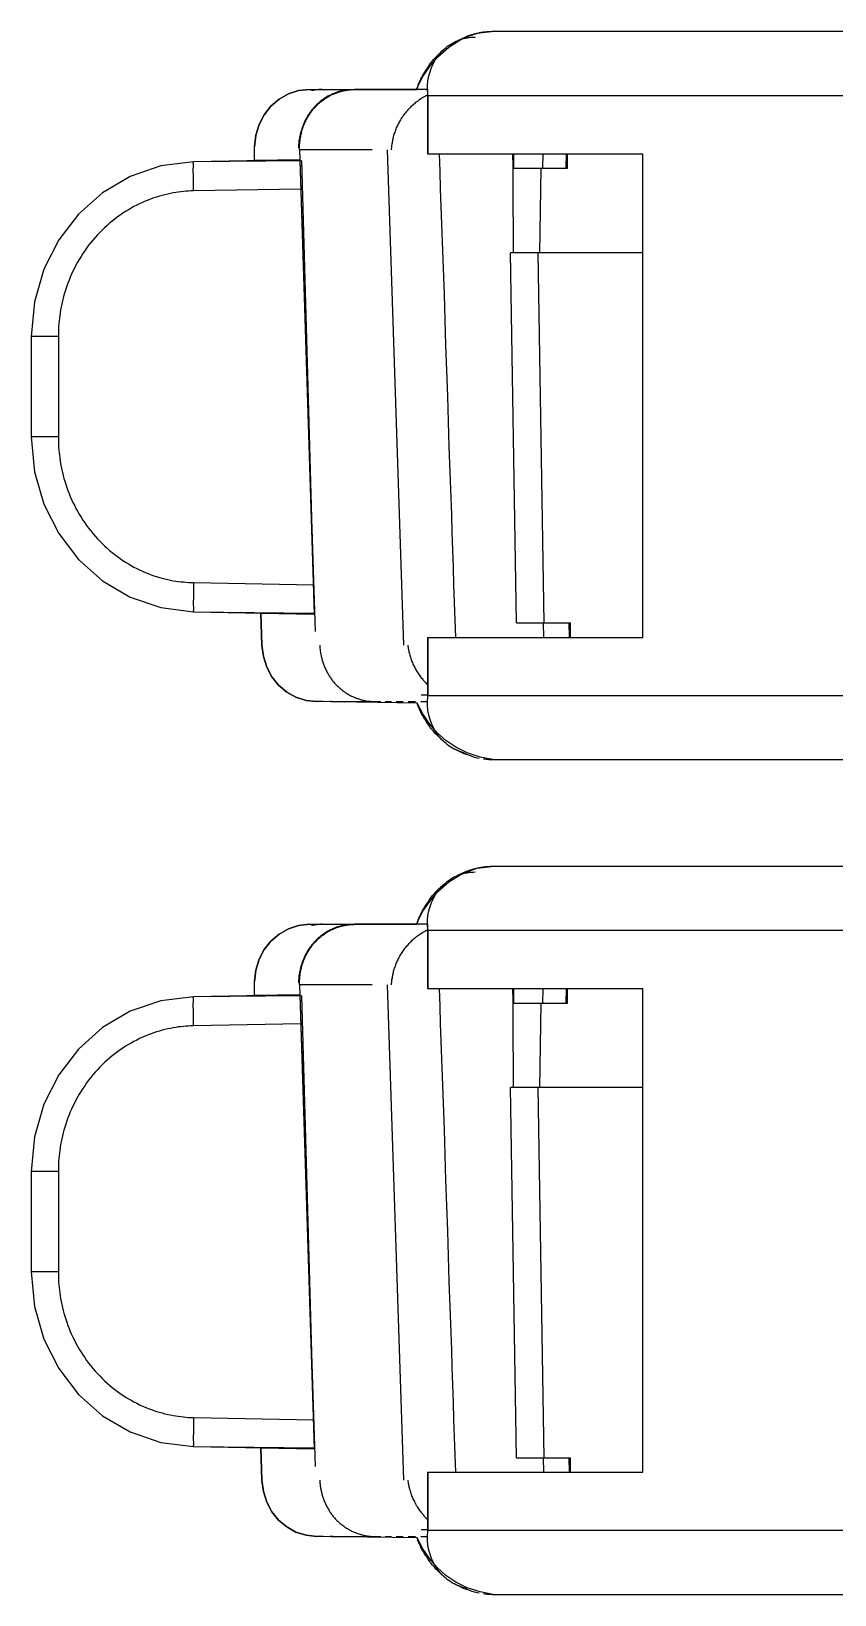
# Model space of a CAD drawing. Header units: metres. Extents: x 0 to 3575, y 0 to 842.
# Drawn here: x 240.24 to 248.7, y 326.55 to 342.99 of the extents above; entities that cross this region are included whole.
import ezdxf

# ---------------------------------------------------------------- set-up
doc = ezdxf.new("R2010")
doc.units = ezdxf.units.M
doc.layers.add('SCHEMATICS', color=7, linetype='Continuous')

msp = doc.modelspace()

# ---------------------------------------------------------------- linework, layer by layer
at = {"layer": 'SCHEMATICS', "color": 7}
for p, q in [((245.115, 342.994), (301.421, 342.994)), ((245.115, 342.994), (301.421, 342.994)), ((243.168, 342.382), (244.296, 342.382)), ((244.409, 342.382), (243.642, 342.382)), ((244.412, 342.32), (244.409, 342.388)), ((244.409, 342.384), (244.409, 341.706)), ((244.412, 342.32), (244.412, 341.706)), ((244.412, 342.32), (256, 342.32)), ((243.068, 341.642), (241.947, 341.62)), ((242.587, 341.632), (242.59, 341.779)), ((242.587, 341.632), (242.59, 341.779)), ((243.068, 341.642), (242.592, 341.634)), ((243.064, 341.747), (243.228, 336.679)), ((243.827, 341.747), (243.064, 341.747)), ((243.221, 336.863), (243.068, 341.642)), ((244.16, 336.536), (243.988, 341.747)), ((244.409, 341.706), (246.675, 341.706)), ((245.625, 341.554), (245.627, 341.706)), ((245.87, 341.554), (245.873, 341.706)), ((245.882, 341.554), (245.883, 341.706)), ((246.675, 336.618), (246.675, 341.706)), ((243.087, 341.63), (241.947, 341.62)), ((242.592, 341.634), (242.587, 341.632)), ((243.221, 336.874), (243.087, 341.63)), ((245.317, 341.554), (245.882, 341.554)), ((245.592, 340.664), (245.607, 341.554)), ((243.076, 341.334), (241.947, 341.314)), ((245.345, 336.771), (245.283, 340.664)), ((246.675, 340.664), (245.283, 340.664)), ((245.638, 336.771), (245.576, 340.664)), ((240.239, 339.782), (240.239, 338.727)), ((240.239, 339.782), (240.239, 338.727)), ((240.524, 339.782), (240.239, 339.782)), ((240.524, 339.782), (240.524, 338.727)), ((240.524, 338.727), (240.239, 338.727)), ((241.947, 337.194), (243.212, 337.17)), ((241.947, 336.888), (243.221, 336.874)), ((241.947, 336.888), (243.221, 336.863)), ((242.667, 336.536), (242.656, 336.873)), ((242.656, 336.873), (243.221, 336.863)), ((242.656, 336.873), (242.667, 336.536)), ((245.345, 336.771), (245.913, 336.771)), ((245.627, 336.771), (245.63, 336.618)), ((245.904, 336.618), (245.902, 336.771)), ((245.916, 336.618), (245.913, 336.771)), ((244.409, 336.618), (244.409, 336.004)), ((244.409, 336.618), (246.675, 336.618)), ((244.412, 336.618), (244.412, 336.004)), ((244.301, 335.926), (243.245, 335.943)), ((243.311, 335.943), (243.245, 335.943)), ((243.394, 335.943), (243.919, 335.943)), ((243.964, 335.943), (244.032, 335.943)), ((244.079, 335.943), (244.154, 335.943)), ((244.206, 335.943), (244.285, 335.943)), ((244.34, 335.943), (244.409, 335.943)), ((244.409, 336.01), (244.342, 336.01)), ((244.409, 335.937), (244.412, 336.004)), ((256, 336.004), (244.412, 336.004)), ((301.421, 335.329), (245.115, 335.329)), ((301.421, 335.329), (245.115, 335.329)), ((245.115, 334.212), (301.421, 334.212)), ((245.115, 334.212), (301.421, 334.212)), ((243.168, 333.599), (244.296, 333.599)), ((244.409, 333.599), (243.642, 333.599)), ((244.412, 333.537), (244.409, 333.604)), ((244.409, 333.6), (244.409, 332.923)), ((244.412, 333.537), (244.412, 332.923)), ((244.412, 333.537), (256, 333.537)), ((242.587, 332.849), (242.59, 332.996)), ((242.587, 332.849), (242.59, 332.996)), ((243.064, 332.963), (243.228, 327.895)), ((243.827, 332.963), (243.064, 332.963)), ((244.16, 327.752), (243.988, 332.963)), ((244.409, 332.923), (246.675, 332.923)), ((245.625, 332.77), (245.627, 332.922)), ((245.87, 332.77), (245.873, 332.923)), ((245.882, 332.77), (245.883, 332.923)), ((246.675, 327.834), (246.675, 332.923)), ((243.068, 332.858), (241.947, 332.837)), ((243.087, 332.846), (241.947, 332.837)), ((242.592, 332.85), (242.587, 332.849)), ((243.068, 332.858), (242.592, 332.85)), ((243.221, 328.08), (243.068, 332.858)), ((243.221, 328.092), (243.087, 332.846)), ((245.317, 332.77), (245.882, 332.77)), ((245.592, 331.881), (245.607, 332.77)), ((243.076, 332.551), (241.947, 332.531)), ((245.345, 327.987), (245.283, 331.881)), ((246.675, 331.881), (245.283, 331.881)), ((245.638, 327.987), (245.576, 331.881)), ((240.239, 330.998), (240.239, 329.943)), ((240.239, 330.998), (240.239, 329.943)), ((240.524, 330.998), (240.239, 330.998)), ((240.524, 330.998), (240.524, 329.943)), ((240.524, 329.943), (240.239, 329.943)), ((241.947, 328.41), (243.212, 328.387)), ((241.947, 328.104), (243.221, 328.092)), ((241.947, 328.104), (243.221, 328.08)), ((242.667, 327.751), (242.656, 328.09)), ((242.656, 328.09), (243.221, 328.08)), ((242.656, 328.09), (242.667, 327.751)), ((245.345, 327.987), (245.913, 327.987)), ((245.627, 327.987), (245.63, 327.834)), ((245.904, 327.834), (245.902, 327.987)), ((245.916, 327.834), (245.913, 327.987)), ((244.409, 327.834), (244.409, 327.22)), ((244.409, 327.834), (246.675, 327.834)), ((244.412, 327.834), (244.412, 327.22)), ((244.409, 327.227), (244.342, 327.227)), ((244.409, 327.153), (244.412, 327.22)), ((256, 327.22), (244.412, 327.22)), ((244.301, 327.143), (243.245, 327.159)), ((243.311, 327.159), (243.245, 327.159)), ((243.394, 327.159), (243.919, 327.159)), ((243.964, 327.159), (244.032, 327.159)), ((244.079, 327.159), (244.154, 327.159)), ((244.206, 327.159), (244.285, 327.159)), ((244.34, 327.159), (244.409, 327.159)), ((301.421, 326.546), (245.115, 326.546)), ((301.421, 326.546), (245.115, 326.546))]:
    msp.add_line(p, q, dxfattribs=at)
for points in [[(244.296, 342.382), (244.318, 342.437), (244.362, 342.52), (244.43, 342.62), (244.52, 342.726), (244.633, 342.828), (244.77, 342.914), (244.93, 342.973), (245.115, 342.994)], [(244.851, 342.952), (244.859, 342.954), (244.868, 342.957), (244.876, 342.959), (244.884, 342.962), (244.892, 342.964), (244.9, 342.966), (244.908, 342.968), (244.916, 342.969)], [(244.916, 342.969), (244.924, 342.972), (244.932, 342.974), (244.941, 342.976), (244.949, 342.978), (244.957, 342.98), (244.965, 342.982), (244.973, 342.984), (244.982, 342.985)], [(244.982, 342.985), (244.99, 342.986), (244.999, 342.987), (245.007, 342.988), (245.015, 342.988), (245.023, 342.989), (245.031, 342.99), (245.039, 342.991), (245.048, 342.991)], [(245.048, 342.991), (245.056, 342.992), (245.064, 342.992), (245.073, 342.993), (245.081, 342.993), (245.089, 342.994), (245.098, 342.994), (245.106, 342.994), (245.115, 342.994)], [(244.494, 342.697), (244.505, 342.714), (244.517, 342.731), (244.53, 342.748), (244.544, 342.764), (244.558, 342.78), (244.573, 342.795), (244.589, 342.81), (244.605, 342.824)], [(244.51, 342.736), (244.519, 342.744), (244.528, 342.753), (244.536, 342.761), (244.545, 342.769), (244.554, 342.778), (244.563, 342.786), (244.572, 342.794), (244.581, 342.802)], [(244.605, 342.824), (244.621, 342.836), (244.638, 342.849), (244.655, 342.86), (244.673, 342.871), (244.692, 342.881), (244.71, 342.89), (244.729, 342.898), (244.749, 342.906)], [(244.728, 342.899), (244.743, 342.906), (244.758, 342.913), (244.774, 342.92), (244.789, 342.927), (244.805, 342.934), (244.82, 342.94), (244.835, 342.946), (244.851, 342.952)], [(244.749, 342.906), (244.768, 342.912), (244.788, 342.917), (244.808, 342.922), (244.829, 342.926), (244.849, 342.929), (244.87, 342.932), (244.891, 342.933), (244.912, 342.934)], [(244.382, 342.572), (244.387, 342.579), (244.392, 342.587), (244.397, 342.594), (244.402, 342.601), (244.407, 342.608), (244.412, 342.615), (244.417, 342.623), (244.422, 342.63)], [(244.422, 342.63), (244.432, 342.644), (244.442, 342.658), (244.452, 342.671), (244.463, 342.685), (244.474, 342.698), (244.486, 342.71), (244.498, 342.723), (244.51, 342.736)], [(244.424, 342.525), (244.43, 342.547), (244.436, 342.569), (244.444, 342.591), (244.452, 342.613), (244.461, 342.635), (244.471, 342.656), (244.482, 342.676), (244.494, 342.697)], [(244.32, 342.447), (244.323, 342.455), (244.327, 342.463), (244.33, 342.471), (244.334, 342.479), (244.338, 342.487), (244.341, 342.495), (244.345, 342.503), (244.349, 342.511)], [(244.349, 342.511), (244.353, 342.518), (244.357, 342.526), (244.361, 342.534), (244.365, 342.541), (244.369, 342.549), (244.373, 342.557), (244.378, 342.564), (244.382, 342.572)], [(244.409, 342.388), (244.409, 342.405), (244.41, 342.422), (244.411, 342.44), (244.412, 342.457), (244.414, 342.474), (244.417, 342.491), (244.42, 342.508), (244.424, 342.525)], [(242.59, 341.779), (242.603, 341.901), (242.637, 342.015), (242.691, 342.117), (242.762, 342.206), (242.847, 342.28), (242.945, 342.335), (243.053, 342.37), (243.168, 342.382)], [(243.168, 342.382), (243.053, 342.37), (242.945, 342.335), (242.847, 342.28), (242.762, 342.206), (242.691, 342.117), (242.637, 342.015), (242.603, 341.901), (242.59, 341.779)], [(243.244, 342.379), (243.238, 342.378), (243.231, 342.377), (243.224, 342.376), (243.217, 342.375), (243.21, 342.374), (243.203, 342.373), (243.196, 342.371), (243.189, 342.37)], [(243.3, 342.382), (243.293, 342.382), (243.286, 342.382), (243.279, 342.381), (243.272, 342.381), (243.265, 342.381), (243.258, 342.38), (243.251, 342.379), (243.244, 342.379)], [(243.413, 342.336), (243.401, 342.33), (243.388, 342.323), (243.375, 342.317), (243.362, 342.31), (243.35, 342.303), (243.338, 342.296), (243.326, 342.289), (243.314, 342.281)], [(243.324, 342.281), (243.333, 342.286), (243.341, 342.292), (243.35, 342.298), (243.359, 342.303), (243.369, 342.309), (243.378, 342.314), (243.388, 342.319), (243.397, 342.324)], [(243.397, 342.324), (243.407, 342.329), (243.416, 342.333), (243.426, 342.337), (243.436, 342.342), (243.446, 342.345), (243.455, 342.349), (243.465, 342.352), (243.474, 342.355)], [(243.521, 342.37), (243.507, 342.367), (243.494, 342.364), (243.48, 342.36), (243.467, 342.356), (243.453, 342.351), (243.44, 342.346), (243.427, 342.341), (243.413, 342.336)], [(243.474, 342.355), (243.48, 342.357), (243.486, 342.359), (243.491, 342.361), (243.497, 342.362), (243.502, 342.364), (243.507, 342.365), (243.512, 342.366), (243.517, 342.367)], [(243.517, 342.367), (243.522, 342.368), (243.527, 342.369), (243.532, 342.37), (243.537, 342.371), (243.543, 342.372), (243.548, 342.373), (243.553, 342.374), (243.558, 342.375)], [(243.576, 342.379), (243.569, 342.378), (243.562, 342.377), (243.555, 342.376), (243.548, 342.375), (243.542, 342.374), (243.535, 342.373), (243.528, 342.371), (243.521, 342.37)], [(243.558, 342.375), (243.568, 342.376), (243.577, 342.378), (243.586, 342.379), (243.595, 342.38), (243.605, 342.381), (243.614, 342.381), (243.624, 342.382), (243.633, 342.382)], [(244.296, 342.382), (244.299, 342.39), (244.301, 342.398), (244.304, 342.406), (244.307, 342.414), (244.31, 342.422), (244.313, 342.43), (244.316, 342.439), (244.32, 342.447)], [(244.4, 342.318), (244.387, 342.311), (244.375, 342.304), (244.362, 342.297), (244.35, 342.29), (244.338, 342.282), (244.326, 342.274), (244.314, 342.266), (244.303, 342.257)], [(244.409, 342.32), (244.408, 342.319), (244.407, 342.319), (244.405, 342.318), (244.404, 342.318), (244.403, 342.318), (244.402, 342.318), (244.401, 342.318), (244.4, 342.318)], [(243.147, 342.088), (243.153, 342.098), (243.159, 342.107), (243.165, 342.117), (243.171, 342.126), (243.177, 342.135), (243.184, 342.144), (243.19, 342.152), (243.197, 342.161)], [(243.226, 342.206), (243.217, 342.196), (243.208, 342.185), (243.198, 342.174), (243.189, 342.163), (243.18, 342.151), (243.171, 342.139), (243.163, 342.127), (243.155, 342.115)], [(243.197, 342.161), (243.204, 342.17), (243.211, 342.178), (243.218, 342.186), (243.225, 342.194), (243.233, 342.202), (243.241, 342.21), (243.249, 342.218), (243.256, 342.226)], [(243.314, 342.281), (243.303, 342.272), (243.291, 342.264), (243.28, 342.255), (243.269, 342.246), (243.259, 342.236), (243.248, 342.226), (243.237, 342.216), (243.226, 342.206)], [(243.256, 342.226), (243.264, 342.233), (243.272, 342.24), (243.28, 342.247), (243.289, 342.254), (243.297, 342.261), (243.306, 342.267), (243.315, 342.274), (243.324, 342.281)], [(244.219, 342.186), (244.211, 342.176), (244.202, 342.167), (244.194, 342.157), (244.186, 342.147), (244.178, 342.137), (244.169, 342.127), (244.162, 342.117), (244.154, 342.107)], [(244.303, 342.257), (244.292, 342.249), (244.281, 342.241), (244.271, 342.232), (244.26, 342.223), (244.25, 342.214), (244.239, 342.205), (244.229, 342.196), (244.219, 342.186)], [(243.101, 342.011), (243.096, 341.997), (243.091, 341.983), (243.086, 341.969), (243.082, 341.954), (243.077, 341.94), (243.074, 341.926), (243.07, 341.911), (243.068, 341.897)], [(243.082, 341.924), (243.085, 341.935), (243.088, 341.945), (243.091, 341.956), (243.094, 341.967), (243.098, 341.978), (243.102, 341.988), (243.105, 341.999), (243.109, 342.009)], [(243.155, 342.115), (243.147, 342.102), (243.14, 342.089), (243.132, 342.077), (243.125, 342.064), (243.119, 342.051), (243.113, 342.038), (243.107, 342.024), (243.101, 342.011)], [(243.109, 342.009), (243.114, 342.019), (243.118, 342.029), (243.123, 342.039), (243.127, 342.049), (243.132, 342.059), (243.137, 342.069), (243.142, 342.078), (243.147, 342.088)], [(244.101, 342.021), (244.096, 342.01), (244.091, 341.999), (244.086, 341.988), (244.081, 341.977), (244.076, 341.965), (244.072, 341.954), (244.068, 341.943), (244.064, 341.931)], [(244.154, 342.107), (244.147, 342.096), (244.14, 342.086), (244.133, 342.075), (244.127, 342.064), (244.12, 342.053), (244.114, 342.043), (244.107, 342.032), (244.101, 342.021)], [(243.057, 341.835), (243.055, 341.826), (243.054, 341.818), (243.054, 341.81), (243.053, 341.801), (243.052, 341.793), (243.052, 341.785), (243.052, 341.776), (243.052, 341.768)], [(243.068, 341.897), (243.066, 341.889), (243.064, 341.881), (243.062, 341.874), (243.061, 341.866), (243.06, 341.858), (243.058, 341.851), (243.057, 341.843), (243.057, 341.835)], [(243.064, 341.747), (243.063, 341.758), (243.063, 341.769), (243.063, 341.78), (243.064, 341.791), (243.064, 341.802), (243.065, 341.813), (243.065, 341.824), (243.067, 341.835)], [(243.067, 341.835), (243.068, 341.847), (243.069, 341.858), (243.071, 341.87), (243.073, 341.881), (243.075, 341.892), (243.077, 341.903), (243.08, 341.913), (243.082, 341.924)], [(244.04, 341.839), (244.038, 341.828), (244.036, 341.817), (244.034, 341.805), (244.032, 341.794), (244.031, 341.782), (244.03, 341.771), (244.028, 341.759), (244.027, 341.747)], [(244.064, 341.931), (244.06, 341.92), (244.056, 341.908), (244.052, 341.897), (244.049, 341.885), (244.047, 341.874), (244.044, 341.862), (244.042, 341.851), (244.04, 341.839)], [(244.587, 340.225), (244.58, 340.41), (244.573, 340.595), (244.567, 340.781), (244.561, 340.966), (244.554, 341.151), (244.548, 341.336), (244.542, 341.521), (244.536, 341.706)], [(245.31, 341.554), (245.31, 341.573), (245.31, 341.592), (245.31, 341.611), (245.31, 341.631), (245.309, 341.65), (245.309, 341.668), (245.309, 341.687), (245.309, 341.706)], [(245.317, 341.554), (245.318, 341.573), (245.318, 341.592), (245.319, 341.611), (245.319, 341.631), (245.32, 341.65), (245.32, 341.668), (245.32, 341.687), (245.32, 341.706)], [(241.947, 341.62), (241.601, 341.578), (241.28, 341.467), (240.99, 341.296), (240.737, 341.071), (240.529, 340.8), (240.372, 340.49), (240.273, 340.148), (240.239, 339.782)], [(241.947, 341.62), (241.601, 341.578), (241.28, 341.467), (240.99, 341.296), (240.737, 341.071), (240.529, 340.8), (240.372, 340.49), (240.273, 340.148), (240.239, 339.782)], [(241.945, 341.605), (241.944, 341.608), (241.944, 341.611), (241.943, 341.613), (241.943, 341.616), (241.944, 341.618), (241.944, 341.619), (241.945, 341.62), (241.947, 341.62)], [(241.945, 341.494), (241.944, 341.503), (241.944, 341.512), (241.944, 341.521), (241.944, 341.53), (241.944, 341.538), (241.944, 341.546), (241.944, 341.555), (241.945, 341.562)], [(241.945, 341.562), (241.946, 341.567), (241.946, 341.572), (241.947, 341.577), (241.947, 341.581), (241.947, 341.586), (241.947, 341.592), (241.946, 341.598), (241.945, 341.605)], [(241.945, 341.41), (241.945, 341.42), (241.945, 341.431), (241.945, 341.441), (241.945, 341.451), (241.945, 341.462), (241.945, 341.473), (241.945, 341.483), (241.945, 341.494)], [(245.31, 341.524), (245.31, 341.528), (245.31, 341.531), (245.31, 341.535), (245.31, 341.538), (245.31, 341.542), (245.31, 341.546), (245.31, 341.55), (245.31, 341.554)], [(245.315, 340.664), (245.315, 340.771), (245.315, 340.879), (245.314, 340.987), (245.313, 341.094), (245.313, 341.201), (245.312, 341.309), (245.311, 341.416), (245.31, 341.524)], [(241.947, 341.314), (241.92, 341.314), (241.893, 341.312), (241.866, 341.311), (241.84, 341.308), (241.813, 341.305), (241.786, 341.302), (241.76, 341.298), (241.733, 341.293)], [(241.947, 341.314), (241.947, 341.326), (241.947, 341.338), (241.946, 341.35), (241.946, 341.362), (241.946, 341.374), (241.945, 341.386), (241.945, 341.398), (241.945, 341.41)], [(241.5, 341.23), (241.47, 341.219), (241.439, 341.207), (241.409, 341.193), (241.379, 341.179), (241.349, 341.165), (241.32, 341.15), (241.29, 341.134), (241.261, 341.117)], [(241.733, 341.293), (241.704, 341.288), (241.675, 341.282), (241.646, 341.275), (241.617, 341.267), (241.587, 341.259), (241.558, 341.25), (241.529, 341.241), (241.5, 341.23)], [(241.261, 341.117), (241.232, 341.099), (241.203, 341.081), (241.174, 341.061), (241.145, 341.041), (241.117, 341.019), (241.09, 340.998), (241.063, 340.975), (241.037, 340.952)], [(241.037, 340.952), (241.011, 340.928), (240.985, 340.903), (240.96, 340.878), (240.935, 340.852), (240.911, 340.825), (240.888, 340.798), (240.865, 340.771), (240.843, 340.743)], [(240.843, 340.743), (240.822, 340.714), (240.802, 340.685), (240.782, 340.655), (240.763, 340.625), (240.744, 340.595), (240.726, 340.564), (240.709, 340.533), (240.693, 340.502)], [(240.693, 340.502), (240.678, 340.471), (240.664, 340.44), (240.65, 340.409), (240.637, 340.377), (240.625, 340.345), (240.613, 340.313), (240.602, 340.281), (240.592, 340.248)], [(240.592, 340.248), (240.583, 340.218), (240.575, 340.187), (240.567, 340.157), (240.56, 340.126), (240.554, 340.095), (240.548, 340.064), (240.543, 340.033), (240.539, 340.002)], [(244.658, 338.09), (244.648, 338.357), (244.639, 338.624), (244.63, 338.89), (244.622, 339.157), (244.613, 339.424), (244.604, 339.691), (244.595, 339.958), (244.587, 340.225)], [(240.539, 340.002), (240.535, 339.975), (240.532, 339.947), (240.529, 339.92), (240.527, 339.892), (240.526, 339.865), (240.525, 339.837), (240.524, 339.81), (240.524, 339.782)], [(240.239, 338.727), (240.273, 338.36), (240.372, 338.019), (240.529, 337.709), (240.737, 337.438), (240.99, 337.213), (241.28, 337.041), (241.601, 336.931), (241.947, 336.888)], [(240.239, 338.727), (240.273, 338.36), (240.372, 338.019), (240.529, 337.709), (240.737, 337.438), (240.99, 337.213), (241.28, 337.041), (241.601, 336.931), (241.947, 336.888)], [(240.524, 338.727), (240.524, 338.699), (240.525, 338.672), (240.526, 338.644), (240.527, 338.616), (240.529, 338.589), (240.532, 338.561), (240.535, 338.534), (240.539, 338.507)], [(240.539, 338.507), (240.543, 338.475), (240.548, 338.444), (240.554, 338.413), (240.56, 338.382), (240.567, 338.352), (240.575, 338.321), (240.583, 338.291), (240.592, 338.261)], [(240.592, 338.261), (240.602, 338.228), (240.613, 338.195), (240.625, 338.163), (240.637, 338.131), (240.65, 338.099), (240.664, 338.068), (240.678, 338.037), (240.693, 338.007)], [(244.707, 336.618), (244.7, 336.802), (244.694, 336.986), (244.688, 337.17), (244.682, 337.354), (244.676, 337.538), (244.67, 337.722), (244.664, 337.906), (244.658, 338.09)], [(240.693, 338.007), (240.709, 337.975), (240.726, 337.944), (240.744, 337.913), (240.763, 337.882), (240.782, 337.852), (240.802, 337.823), (240.822, 337.794), (240.843, 337.766)], [(240.843, 337.766), (240.865, 337.738), (240.888, 337.71), (240.911, 337.683), (240.935, 337.656), (240.96, 337.63), (240.985, 337.605), (241.011, 337.58), (241.037, 337.556)], [(241.037, 337.556), (241.063, 337.533), (241.09, 337.511), (241.117, 337.489), (241.145, 337.468), (241.174, 337.448), (241.203, 337.428), (241.232, 337.409), (241.261, 337.391)], [(241.261, 337.391), (241.29, 337.374), (241.32, 337.358), (241.349, 337.343), (241.379, 337.329), (241.409, 337.315), (241.439, 337.302), (241.47, 337.289), (241.5, 337.277)], [(241.5, 337.277), (241.529, 337.267), (241.558, 337.258), (241.587, 337.249), (241.617, 337.241), (241.646, 337.233), (241.675, 337.226), (241.704, 337.22), (241.733, 337.214)], [(241.733, 337.214), (241.76, 337.21), (241.786, 337.207), (241.813, 337.203), (241.84, 337.201), (241.866, 337.198), (241.893, 337.196), (241.92, 337.195), (241.947, 337.194)], [(241.947, 337.194), (241.947, 337.182), (241.947, 337.17), (241.946, 337.158), (241.946, 337.146), (241.946, 337.135), (241.945, 337.123), (241.945, 337.111), (241.945, 337.099)], [(241.945, 337.099), (241.945, 337.088), (241.945, 337.078), (241.945, 337.067), (241.945, 337.056), (241.945, 337.046), (241.945, 337.035), (241.945, 337.024), (241.945, 337.013)], [(241.945, 336.902), (241.944, 336.9), (241.944, 336.898), (241.943, 336.895), (241.943, 336.893), (241.944, 336.891), (241.944, 336.89), (241.945, 336.889), (241.947, 336.888)], [(241.945, 337.013), (241.944, 337.005), (241.944, 336.996), (241.944, 336.987), (241.944, 336.978), (241.944, 336.97), (241.944, 336.961), (241.944, 336.953), (241.945, 336.945)], [(241.945, 336.945), (241.946, 336.941), (241.946, 336.936), (241.947, 336.932), (241.947, 336.927), (241.947, 336.922), (241.947, 336.916), (241.946, 336.909), (241.945, 336.902)], [(243.245, 335.943), (243.131, 335.955), (243.025, 335.989), (242.928, 336.043), (242.843, 336.115), (242.772, 336.202), (242.718, 336.303), (242.682, 336.415), (242.667, 336.536)], [(242.667, 336.536), (242.682, 336.415), (242.718, 336.303), (242.772, 336.202), (242.843, 336.115), (242.928, 336.043), (243.025, 335.989), (243.131, 335.955), (243.245, 335.943)], [(243.276, 336.536), (243.277, 336.524), (243.277, 336.514), (243.278, 336.503), (243.279, 336.492), (243.28, 336.482), (243.281, 336.471), (243.283, 336.46), (243.285, 336.45)], [(243.285, 336.45), (243.287, 336.439), (243.289, 336.429), (243.292, 336.418), (243.294, 336.408), (243.296, 336.398), (243.299, 336.388), (243.301, 336.378), (243.303, 336.368)], [(244.202, 336.536), (244.204, 336.524), (244.205, 336.512), (244.207, 336.5), (244.209, 336.488), (244.212, 336.477), (244.214, 336.466), (244.216, 336.455), (244.219, 336.444)], [(244.219, 336.444), (244.222, 336.432), (244.226, 336.42), (244.23, 336.409), (244.234, 336.397), (244.238, 336.386), (244.242, 336.374), (244.246, 336.363), (244.251, 336.353)], [(243.303, 336.368), (243.307, 336.357), (243.311, 336.347), (243.315, 336.337), (243.319, 336.327), (243.323, 336.317), (243.327, 336.307), (243.331, 336.297), (243.335, 336.288)], [(243.335, 336.288), (243.34, 336.278), (243.344, 336.268), (243.349, 336.258), (243.354, 336.249), (243.359, 336.24), (243.364, 336.231), (243.37, 336.222), (243.375, 336.213)], [(243.375, 336.213), (243.381, 336.204), (243.386, 336.196), (243.392, 336.187), (243.398, 336.178), (243.405, 336.17), (243.411, 336.161), (243.418, 336.153), (243.424, 336.145)], [(244.251, 336.353), (244.256, 336.341), (244.26, 336.33), (244.265, 336.319), (244.271, 336.308), (244.276, 336.297), (244.282, 336.286), (244.288, 336.276), (244.295, 336.266)], [(244.295, 336.266), (244.301, 336.255), (244.308, 336.244), (244.314, 336.234), (244.322, 336.223), (244.329, 336.213), (244.336, 336.203), (244.344, 336.193), (244.352, 336.184)], [(243.424, 336.145), (243.431, 336.137), (243.438, 336.13), (243.445, 336.122), (243.453, 336.115), (243.46, 336.108), (243.468, 336.1), (243.475, 336.093), (243.483, 336.086)], [(243.483, 336.086), (243.492, 336.079), (243.5, 336.073), (243.508, 336.066), (243.516, 336.06), (243.524, 336.053), (243.532, 336.047), (243.54, 336.042), (243.548, 336.036)], [(244.352, 336.184), (244.359, 336.176), (244.365, 336.168), (244.372, 336.161), (244.379, 336.153), (244.386, 336.145), (244.393, 336.138), (244.4, 336.13), (244.408, 336.123)], [(243.384, 335.946), (243.388, 335.945), (243.392, 335.945), (243.396, 335.945), (243.399, 335.944), (243.403, 335.944), (243.407, 335.944), (243.41, 335.944), (243.414, 335.944)], [(243.414, 335.944), (243.418, 335.944), (243.422, 335.944), (243.426, 335.944), (243.429, 335.943), (243.433, 335.943), (243.437, 335.943), (243.441, 335.943), (243.444, 335.943)], [(243.548, 336.036), (243.557, 336.03), (243.566, 336.024), (243.575, 336.019), (243.584, 336.014), (243.593, 336.009), (243.602, 336.004), (243.611, 336), (243.62, 335.996)], [(243.62, 335.996), (243.629, 335.992), (243.638, 335.988), (243.648, 335.984), (243.657, 335.98), (243.667, 335.976), (243.677, 335.973), (243.686, 335.97), (243.696, 335.967)], [(243.696, 335.967), (243.706, 335.964), (243.715, 335.961), (243.725, 335.958), (243.735, 335.956), (243.745, 335.954), (243.755, 335.951), (243.765, 335.95), (243.775, 335.948)], [(243.775, 335.948), (243.785, 335.947), (243.795, 335.946), (243.805, 335.945), (243.815, 335.944), (243.825, 335.944), (243.834, 335.943), (243.844, 335.943), (243.854, 335.943)], [(245.115, 335.329), (244.963, 335.359), (244.828, 335.403), (244.708, 335.461), (244.602, 335.532), (244.51, 335.615), (244.429, 335.709), (244.36, 335.813), (244.301, 335.926)], [(244.341, 335.827), (244.336, 335.839), (244.33, 335.852), (244.325, 335.864), (244.319, 335.876), (244.314, 335.889), (244.309, 335.901), (244.305, 335.914), (244.301, 335.926)], [(244.424, 335.799), (244.42, 335.816), (244.417, 335.833), (244.414, 335.85), (244.412, 335.868), (244.411, 335.885), (244.41, 335.902), (244.409, 335.92), (244.409, 335.937)], [(244.405, 335.72), (244.396, 335.733), (244.387, 335.746), (244.379, 335.759), (244.371, 335.773), (244.363, 335.786), (244.356, 335.8), (244.348, 335.813), (244.341, 335.827)], [(244.478, 335.621), (244.468, 335.633), (244.458, 335.645), (244.449, 335.657), (244.439, 335.67), (244.431, 335.682), (244.422, 335.695), (244.413, 335.707), (244.405, 335.72)], [(244.494, 335.629), (244.482, 335.649), (244.471, 335.669), (244.461, 335.69), (244.452, 335.711), (244.444, 335.733), (244.436, 335.754), (244.43, 335.777), (244.424, 335.799)], [(244.565, 335.536), (244.554, 335.546), (244.543, 335.557), (244.532, 335.567), (244.521, 335.578), (244.51, 335.589), (244.499, 335.599), (244.488, 335.61), (244.478, 335.621)], [(244.605, 335.5), (244.589, 335.514), (244.573, 335.529), (244.558, 335.544), (244.544, 335.56), (244.53, 335.576), (244.517, 335.593), (244.505, 335.611), (244.494, 335.629)], [(244.582, 335.522), (244.58, 335.524), (244.578, 335.526), (244.576, 335.528), (244.574, 335.529), (244.571, 335.531), (244.569, 335.533), (244.567, 335.535), (244.565, 335.536)], [(244.749, 335.418), (244.729, 335.426), (244.71, 335.434), (244.692, 335.443), (244.673, 335.453), (244.655, 335.464), (244.638, 335.475), (244.621, 335.487), (244.605, 335.5)], [(244.769, 335.407), (244.76, 335.411), (244.751, 335.414), (244.742, 335.418), (244.733, 335.423), (244.725, 335.427), (244.716, 335.432), (244.708, 335.436), (244.7, 335.441)], [(244.954, 335.344), (244.931, 335.347), (244.906, 335.353), (244.878, 335.363), (244.85, 335.375), (244.822, 335.387), (244.795, 335.399), (244.77, 335.41), (244.749, 335.418)], [(244.823, 335.383), (244.816, 335.386), (244.809, 335.388), (244.802, 335.391), (244.796, 335.394), (244.789, 335.397), (244.782, 335.4), (244.775, 335.404), (244.769, 335.407)], [(245.115, 335.329), (245.1, 335.329), (245.085, 335.33), (245.071, 335.33), (245.056, 335.331), (245.041, 335.333), (245.027, 335.334), (245.012, 335.336), (244.998, 335.338)], [(244.296, 333.599), (244.318, 333.654), (244.362, 333.736), (244.43, 333.836), (244.52, 333.943), (244.633, 334.045), (244.77, 334.131), (244.93, 334.19), (245.115, 334.212)], [(244.605, 334.04), (244.621, 334.053), (244.638, 334.065), (244.655, 334.077), (244.673, 334.088), (244.692, 334.098), (244.71, 334.107), (244.729, 334.115), (244.749, 334.122)], [(244.728, 334.115), (244.743, 334.122), (244.758, 334.13), (244.774, 334.137), (244.789, 334.144), (244.805, 334.151), (244.82, 334.157), (244.835, 334.163), (244.851, 334.169)], [(244.749, 334.122), (244.768, 334.128), (244.788, 334.134), (244.808, 334.139), (244.829, 334.142), (244.849, 334.146), (244.87, 334.148), (244.891, 334.149), (244.912, 334.15)], [(244.851, 334.169), (244.859, 334.171), (244.868, 334.173), (244.876, 334.176), (244.884, 334.178), (244.892, 334.18), (244.9, 334.183), (244.908, 334.185), (244.916, 334.187)], [(244.916, 334.187), (244.924, 334.189), (244.932, 334.191), (244.941, 334.193), (244.949, 334.194), (244.957, 334.196), (244.965, 334.198), (244.973, 334.199), (244.982, 334.201)], [(244.982, 334.201), (244.99, 334.202), (244.999, 334.203), (245.007, 334.204), (245.015, 334.205), (245.023, 334.206), (245.031, 334.206), (245.039, 334.207), (245.048, 334.208)], [(245.048, 334.208), (245.056, 334.208), (245.064, 334.209), (245.073, 334.21), (245.081, 334.21), (245.089, 334.211), (245.098, 334.211), (245.106, 334.212), (245.115, 334.212)], [(244.422, 333.847), (244.432, 333.861), (244.442, 333.874), (244.452, 333.888), (244.463, 333.901), (244.474, 333.914), (244.486, 333.927), (244.498, 333.94), (244.51, 333.953)], [(244.424, 333.742), (244.43, 333.764), (244.436, 333.787), (244.444, 333.809), (244.452, 333.83), (244.461, 333.851), (244.471, 333.872), (244.482, 333.892), (244.494, 333.912)], [(244.494, 333.912), (244.505, 333.93), (244.517, 333.947), (244.53, 333.964), (244.544, 333.981), (244.558, 333.997), (244.573, 334.012), (244.589, 334.026), (244.605, 334.04)], [(244.51, 333.953), (244.519, 333.961), (244.528, 333.97), (244.536, 333.978), (244.545, 333.986), (244.554, 333.994), (244.563, 334.002), (244.572, 334.01), (244.581, 334.018)], [(244.349, 333.728), (244.353, 333.735), (244.357, 333.743), (244.361, 333.75), (244.365, 333.758), (244.369, 333.766), (244.373, 333.774), (244.378, 333.781), (244.382, 333.789)], [(244.382, 333.789), (244.387, 333.796), (244.392, 333.803), (244.397, 333.811), (244.402, 333.818), (244.407, 333.825), (244.412, 333.832), (244.417, 333.84), (244.422, 333.847)], [(242.59, 332.996), (242.603, 333.118), (242.637, 333.231), (242.691, 333.334), (242.762, 333.423), (242.847, 333.496), (242.945, 333.552), (243.053, 333.587), (243.168, 333.599)], [(243.168, 333.599), (243.053, 333.587), (242.945, 333.552), (242.847, 333.496), (242.762, 333.423), (242.691, 333.334), (242.637, 333.231), (242.603, 333.118), (242.59, 332.996)], [(243.244, 333.595), (243.238, 333.594), (243.231, 333.593), (243.224, 333.592), (243.217, 333.591), (243.21, 333.59), (243.203, 333.589), (243.196, 333.587), (243.189, 333.586)], [(243.3, 333.599), (243.293, 333.599), (243.286, 333.599), (243.279, 333.598), (243.272, 333.598), (243.265, 333.597), (243.258, 333.596), (243.251, 333.596), (243.244, 333.595)], [(243.521, 333.586), (243.507, 333.583), (243.494, 333.58), (243.48, 333.577), (243.467, 333.573), (243.453, 333.568), (243.44, 333.563), (243.427, 333.558), (243.413, 333.552)], [(243.474, 333.572), (243.48, 333.574), (243.486, 333.576), (243.491, 333.577), (243.497, 333.579), (243.502, 333.58), (243.507, 333.581), (243.512, 333.582), (243.517, 333.583)], [(243.517, 333.583), (243.522, 333.584), (243.527, 333.586), (243.532, 333.587), (243.537, 333.588), (243.543, 333.589), (243.548, 333.589), (243.553, 333.59), (243.558, 333.591)], [(243.576, 333.595), (243.569, 333.594), (243.562, 333.593), (243.555, 333.592), (243.548, 333.591), (243.542, 333.59), (243.535, 333.589), (243.528, 333.587), (243.521, 333.586)], [(243.558, 333.591), (243.568, 333.592), (243.577, 333.594), (243.586, 333.595), (243.595, 333.596), (243.605, 333.597), (243.614, 333.597), (243.624, 333.598), (243.633, 333.598)], [(244.296, 333.599), (244.299, 333.607), (244.301, 333.615), (244.304, 333.623), (244.307, 333.631), (244.31, 333.64), (244.313, 333.648), (244.316, 333.656), (244.32, 333.664)], [(244.32, 333.664), (244.323, 333.672), (244.327, 333.68), (244.33, 333.688), (244.334, 333.696), (244.338, 333.704), (244.341, 333.712), (244.345, 333.72), (244.349, 333.728)], [(244.409, 333.604), (244.409, 333.621), (244.41, 333.639), (244.411, 333.656), (244.412, 333.673), (244.414, 333.691), (244.417, 333.708), (244.42, 333.725), (244.424, 333.742)], [(243.226, 333.422), (243.217, 333.412), (243.208, 333.401), (243.198, 333.39), (243.189, 333.379), (243.18, 333.367), (243.171, 333.355), (243.163, 333.343), (243.155, 333.331)], [(243.197, 333.377), (243.204, 333.386), (243.211, 333.394), (243.218, 333.403), (243.225, 333.411), (243.233, 333.419), (243.241, 333.426), (243.249, 333.434), (243.256, 333.442)], [(243.314, 333.497), (243.303, 333.489), (243.291, 333.48), (243.28, 333.471), (243.269, 333.462), (243.259, 333.453), (243.248, 333.443), (243.237, 333.433), (243.226, 333.422)], [(243.256, 333.442), (243.264, 333.449), (243.272, 333.457), (243.28, 333.464), (243.289, 333.471), (243.297, 333.477), (243.306, 333.484), (243.315, 333.49), (243.324, 333.496)], [(243.413, 333.552), (243.401, 333.546), (243.388, 333.54), (243.375, 333.534), (243.362, 333.527), (243.35, 333.52), (243.338, 333.513), (243.326, 333.505), (243.314, 333.497)], [(243.324, 333.496), (243.333, 333.502), (243.341, 333.509), (243.35, 333.515), (243.359, 333.52), (243.369, 333.526), (243.378, 333.531), (243.388, 333.536), (243.397, 333.54)], [(243.397, 333.54), (243.407, 333.545), (243.416, 333.549), (243.426, 333.554), (243.436, 333.558), (243.446, 333.562), (243.455, 333.565), (243.465, 333.569), (243.474, 333.572)], [(244.303, 333.474), (244.292, 333.466), (244.281, 333.458), (244.271, 333.449), (244.26, 333.44), (244.25, 333.431), (244.239, 333.422), (244.229, 333.412), (244.219, 333.402)], [(244.4, 333.533), (244.387, 333.527), (244.375, 333.52), (244.362, 333.513), (244.35, 333.506), (244.338, 333.498), (244.326, 333.49), (244.314, 333.482), (244.303, 333.474)], [(244.409, 333.537), (244.408, 333.536), (244.407, 333.536), (244.405, 333.535), (244.404, 333.535), (244.403, 333.535), (244.402, 333.534), (244.401, 333.534), (244.4, 333.533)], [(243.155, 333.331), (243.147, 333.319), (243.14, 333.306), (243.132, 333.293), (243.125, 333.28), (243.119, 333.267), (243.113, 333.254), (243.107, 333.241), (243.101, 333.227)], [(243.109, 333.225), (243.114, 333.236), (243.118, 333.246), (243.123, 333.256), (243.127, 333.266), (243.132, 333.276), (243.137, 333.285), (243.142, 333.295), (243.147, 333.304)], [(243.147, 333.304), (243.153, 333.314), (243.159, 333.323), (243.165, 333.333), (243.171, 333.342), (243.177, 333.351), (243.184, 333.36), (243.19, 333.369), (243.197, 333.377)], [(244.154, 333.324), (244.147, 333.313), (244.14, 333.303), (244.133, 333.292), (244.127, 333.281), (244.12, 333.27), (244.114, 333.259), (244.107, 333.248), (244.101, 333.237)], [(244.219, 333.402), (244.211, 333.393), (244.202, 333.384), (244.194, 333.374), (244.186, 333.364), (244.178, 333.354), (244.169, 333.344), (244.162, 333.334), (244.154, 333.324)], [(243.068, 333.113), (243.066, 333.106), (243.064, 333.098), (243.062, 333.09), (243.061, 333.083), (243.06, 333.075), (243.058, 333.067), (243.057, 333.06), (243.057, 333.052)], [(243.067, 333.052), (243.068, 333.064), (243.069, 333.075), (243.071, 333.086), (243.073, 333.097), (243.075, 333.108), (243.077, 333.119), (243.08, 333.13), (243.082, 333.14)], [(243.101, 333.227), (243.096, 333.214), (243.091, 333.2), (243.086, 333.186), (243.082, 333.171), (243.077, 333.157), (243.074, 333.142), (243.07, 333.128), (243.068, 333.113)], [(243.082, 333.14), (243.085, 333.151), (243.088, 333.162), (243.091, 333.173), (243.094, 333.184), (243.098, 333.195), (243.102, 333.205), (243.105, 333.215), (243.109, 333.225)], [(244.064, 333.148), (244.06, 333.137), (244.056, 333.125), (244.052, 333.113), (244.049, 333.102), (244.047, 333.09), (244.044, 333.079), (244.042, 333.068), (244.04, 333.056)], [(244.101, 333.237), (244.096, 333.226), (244.091, 333.215), (244.086, 333.204), (244.081, 333.193), (244.076, 333.182), (244.072, 333.171), (244.068, 333.159), (244.064, 333.148)], [(243.057, 333.052), (243.055, 333.044), (243.054, 333.035), (243.054, 333.027), (243.053, 333.018), (243.052, 333.01), (243.052, 333.001), (243.052, 332.993), (243.052, 332.984)], [(243.064, 332.963), (243.063, 332.975), (243.063, 332.986), (243.063, 332.997), (243.064, 333.009), (243.064, 333.02), (243.065, 333.03), (243.065, 333.041), (243.067, 333.052)], [(244.04, 333.056), (244.038, 333.045), (244.036, 333.033), (244.034, 333.021), (244.032, 333.01), (244.031, 332.998), (244.03, 332.987), (244.028, 332.975), (244.027, 332.963)], [(244.587, 331.442), (244.58, 331.627), (244.573, 331.812), (244.567, 331.997), (244.561, 332.182), (244.554, 332.368), (244.548, 332.553), (244.542, 332.738), (244.536, 332.923)], [(245.31, 332.77), (245.31, 332.79), (245.31, 332.809), (245.31, 332.828), (245.31, 332.847), (245.309, 332.866), (245.309, 332.885), (245.309, 332.904), (245.309, 332.923)], [(245.317, 332.77), (245.318, 332.79), (245.318, 332.809), (245.319, 332.828), (245.319, 332.847), (245.32, 332.866), (245.32, 332.885), (245.32, 332.904), (245.32, 332.923)], [(241.947, 332.837), (241.601, 332.795), (241.28, 332.684), (240.99, 332.512), (240.737, 332.287), (240.529, 332.016), (240.372, 331.706), (240.273, 331.364), (240.239, 330.998)], [(241.947, 332.837), (241.601, 332.795), (241.28, 332.684), (240.99, 332.512), (240.737, 332.287), (240.529, 332.016), (240.372, 331.706), (240.273, 331.364), (240.239, 330.998)], [(241.945, 332.822), (241.944, 332.825), (241.944, 332.827), (241.943, 332.83), (241.943, 332.832), (241.944, 332.834), (241.944, 332.836), (241.945, 332.837), (241.947, 332.837)], [(241.945, 332.71), (241.944, 332.719), (241.944, 332.729), (241.944, 332.738), (241.944, 332.746), (241.944, 332.755), (241.944, 332.764), (241.944, 332.772), (241.945, 332.779)], [(241.945, 332.779), (241.946, 332.784), (241.946, 332.788), (241.947, 332.793), (241.947, 332.798), (241.947, 332.803), (241.947, 332.809), (241.946, 332.815), (241.945, 332.822)], [(245.31, 332.74), (245.31, 332.744), (245.31, 332.747), (245.31, 332.751), (245.31, 332.755), (245.31, 332.758), (245.31, 332.762), (245.31, 332.766), (245.31, 332.77)], [(241.945, 332.626), (241.945, 332.637), (241.945, 332.647), (241.945, 332.658), (241.945, 332.668), (241.945, 332.678), (241.945, 332.689), (241.945, 332.7), (241.945, 332.71)], [(241.947, 332.531), (241.947, 332.543), (241.947, 332.555), (241.946, 332.567), (241.946, 332.579), (241.946, 332.591), (241.945, 332.602), (241.945, 332.614), (241.945, 332.626)], [(245.315, 331.881), (245.315, 331.988), (245.315, 332.096), (245.314, 332.203), (245.313, 332.311), (245.313, 332.418), (245.312, 332.525), (245.311, 332.633), (245.31, 332.74)], [(241.5, 332.448), (241.47, 332.436), (241.439, 332.423), (241.409, 332.41), (241.379, 332.396), (241.349, 332.381), (241.32, 332.366), (241.29, 332.35), (241.261, 332.334)], [(241.733, 332.51), (241.704, 332.504), (241.675, 332.498), (241.646, 332.492), (241.617, 332.484), (241.587, 332.476), (241.558, 332.467), (241.529, 332.458), (241.5, 332.448)], [(241.947, 332.531), (241.92, 332.531), (241.893, 332.529), (241.866, 332.527), (241.84, 332.525), (241.813, 332.522), (241.786, 332.519), (241.76, 332.514), (241.733, 332.51)], [(241.261, 332.334), (241.232, 332.316), (241.203, 332.297), (241.174, 332.278), (241.145, 332.257), (241.117, 332.236), (241.09, 332.215), (241.063, 332.192), (241.037, 332.17)], [(241.037, 332.17), (241.011, 332.145), (240.985, 332.121), (240.96, 332.095), (240.935, 332.069), (240.911, 332.042), (240.888, 332.015), (240.865, 331.987), (240.843, 331.959)], [(240.843, 331.959), (240.822, 331.93), (240.802, 331.901), (240.782, 331.872), (240.763, 331.842), (240.744, 331.811), (240.726, 331.781), (240.709, 331.75), (240.693, 331.718)], [(240.693, 331.718), (240.678, 331.687), (240.664, 331.656), (240.65, 331.625), (240.637, 331.594), (240.625, 331.562), (240.613, 331.53), (240.602, 331.498), (240.592, 331.465)], [(240.592, 331.465), (240.583, 331.435), (240.575, 331.404), (240.567, 331.373), (240.56, 331.343), (240.554, 331.312), (240.548, 331.281), (240.543, 331.25), (240.539, 331.219)], [(244.658, 329.306), (244.648, 329.573), (244.639, 329.84), (244.63, 330.107), (244.622, 330.374), (244.613, 330.641), (244.604, 330.908), (244.595, 331.175), (244.587, 331.442)], [(240.539, 331.219), (240.535, 331.192), (240.532, 331.164), (240.529, 331.136), (240.527, 331.108), (240.526, 331.081), (240.525, 331.053), (240.524, 331.025), (240.524, 330.998)], [(240.239, 329.943), (240.273, 329.577), (240.372, 329.235), (240.529, 328.925), (240.737, 328.654), (240.99, 328.429), (241.28, 328.258), (241.601, 328.147), (241.947, 328.104)], [(240.239, 329.943), (240.273, 329.577), (240.372, 329.235), (240.529, 328.925), (240.737, 328.654), (240.99, 328.429), (241.28, 328.258), (241.601, 328.147), (241.947, 328.104)], [(240.524, 329.943), (240.524, 329.915), (240.525, 329.888), (240.526, 329.86), (240.527, 329.833), (240.529, 329.805), (240.532, 329.778), (240.535, 329.75), (240.539, 329.723)], [(240.539, 329.723), (240.543, 329.692), (240.548, 329.661), (240.554, 329.63), (240.56, 329.599), (240.567, 329.568), (240.575, 329.537), (240.583, 329.507), (240.592, 329.477)], [(240.592, 329.477), (240.602, 329.444), (240.613, 329.412), (240.625, 329.38), (240.637, 329.348), (240.65, 329.316), (240.664, 329.285), (240.678, 329.254), (240.693, 329.223)], [(244.707, 327.834), (244.7, 328.018), (244.694, 328.202), (244.688, 328.386), (244.682, 328.57), (244.676, 328.754), (244.67, 328.938), (244.664, 329.122), (244.658, 329.306)], [(240.693, 329.223), (240.709, 329.191), (240.726, 329.16), (240.744, 329.13), (240.763, 329.099), (240.782, 329.069), (240.802, 329.04), (240.822, 329.011), (240.843, 328.982)], [(240.843, 328.982), (240.865, 328.954), (240.888, 328.926), (240.911, 328.899), (240.935, 328.873), (240.96, 328.847), (240.985, 328.821), (241.011, 328.797), (241.037, 328.773)], [(241.037, 328.773), (241.063, 328.75), (241.09, 328.727), (241.117, 328.705), (241.145, 328.684), (241.174, 328.664), (241.203, 328.644), (241.232, 328.626), (241.261, 328.607)], [(241.261, 328.607), (241.29, 328.591), (241.32, 328.575), (241.349, 328.56), (241.379, 328.545), (241.409, 328.531), (241.439, 328.518), (241.47, 328.506), (241.5, 328.494)], [(241.5, 328.494), (241.529, 328.484), (241.558, 328.475), (241.587, 328.466), (241.617, 328.458), (241.646, 328.45), (241.675, 328.443), (241.704, 328.437), (241.733, 328.432)], [(241.733, 328.432), (241.76, 328.427), (241.786, 328.423), (241.813, 328.42), (241.84, 328.417), (241.866, 328.414), (241.893, 328.412), (241.92, 328.411), (241.947, 328.41)], [(241.947, 328.41), (241.947, 328.398), (241.947, 328.387), (241.946, 328.375), (241.946, 328.363), (241.946, 328.351), (241.945, 328.339), (241.945, 328.328), (241.945, 328.316)], [(241.945, 328.316), (241.945, 328.306), (241.945, 328.295), (241.945, 328.284), (241.945, 328.274), (241.945, 328.263), (241.945, 328.252), (241.945, 328.241), (241.945, 328.231)], [(241.945, 328.231), (241.944, 328.222), (241.944, 328.213), (241.944, 328.204), (241.944, 328.195), (241.944, 328.186), (241.944, 328.178), (241.944, 328.17), (241.945, 328.162)], [(241.945, 328.162), (241.946, 328.158), (241.946, 328.153), (241.947, 328.149), (241.947, 328.144), (241.947, 328.138), (241.947, 328.133), (241.946, 328.126), (241.945, 328.119)], [(241.945, 328.119), (241.944, 328.117), (241.944, 328.114), (241.943, 328.111), (241.943, 328.109), (241.944, 328.107), (241.944, 328.106), (241.945, 328.105), (241.947, 328.104)], [(243.245, 327.159), (243.131, 327.171), (243.025, 327.205), (242.928, 327.259), (242.843, 327.331), (242.772, 327.418), (242.718, 327.519), (242.682, 327.631), (242.667, 327.751)], [(242.667, 327.751), (242.682, 327.631), (242.718, 327.519), (242.772, 327.418), (242.843, 327.331), (242.928, 327.259), (243.025, 327.205), (243.131, 327.171), (243.245, 327.159)], [(243.276, 327.751), (243.277, 327.741), (243.277, 327.73), (243.278, 327.719), (243.279, 327.709), (243.28, 327.698), (243.281, 327.687), (243.283, 327.677), (243.285, 327.666)], [(243.285, 327.666), (243.287, 327.656), (243.289, 327.645), (243.292, 327.635), (243.294, 327.624), (243.296, 327.614), (243.299, 327.603), (243.301, 327.593), (243.303, 327.583)], [(244.202, 327.751), (244.204, 327.74), (244.205, 327.728), (244.207, 327.717), (244.209, 327.705), (244.212, 327.694), (244.214, 327.682), (244.216, 327.671), (244.219, 327.659)], [(244.219, 327.659), (244.222, 327.648), (244.226, 327.636), (244.23, 327.625), (244.234, 327.613), (244.238, 327.602), (244.242, 327.591), (244.246, 327.58), (244.251, 327.569)], [(243.303, 327.583), (243.307, 327.573), (243.311, 327.563), (243.315, 327.553), (243.319, 327.543), (243.323, 327.533), (243.327, 327.524), (243.331, 327.514), (243.335, 327.504)], [(243.335, 327.504), (243.34, 327.494), (243.344, 327.484), (243.349, 327.475), (243.354, 327.466), (243.359, 327.457), (243.364, 327.448), (243.37, 327.439), (243.375, 327.43)], [(244.251, 327.569), (244.256, 327.558), (244.26, 327.547), (244.265, 327.536), (244.271, 327.525), (244.276, 327.514), (244.282, 327.504), (244.288, 327.493), (244.295, 327.483)], [(243.375, 327.43), (243.381, 327.421), (243.386, 327.412), (243.392, 327.403), (243.398, 327.395), (243.405, 327.386), (243.411, 327.378), (243.418, 327.37), (243.424, 327.362)], [(243.424, 327.362), (243.431, 327.354), (243.438, 327.346), (243.445, 327.339), (243.453, 327.331), (243.46, 327.324), (243.468, 327.316), (243.475, 327.309), (243.483, 327.302)], [(244.295, 327.483), (244.301, 327.472), (244.308, 327.461), (244.314, 327.451), (244.322, 327.44), (244.329, 327.43), (244.336, 327.42), (244.344, 327.41), (244.352, 327.401)], [(244.352, 327.401), (244.359, 327.393), (244.365, 327.385), (244.372, 327.377), (244.379, 327.369), (244.386, 327.362), (244.393, 327.355), (244.4, 327.347), (244.408, 327.34)], [(243.483, 327.302), (243.492, 327.295), (243.5, 327.289), (243.508, 327.282), (243.516, 327.276), (243.524, 327.27), (243.532, 327.264), (243.54, 327.258), (243.548, 327.252)], [(243.548, 327.252), (243.557, 327.247), (243.566, 327.241), (243.575, 327.236), (243.584, 327.231), (243.593, 327.226), (243.602, 327.221), (243.611, 327.216), (243.62, 327.212)], [(243.62, 327.212), (243.629, 327.208), (243.638, 327.204), (243.648, 327.2), (243.657, 327.196), (243.667, 327.193), (243.677, 327.19), (243.686, 327.187), (243.696, 327.184)], [(243.696, 327.184), (243.706, 327.181), (243.715, 327.178), (243.725, 327.175), (243.735, 327.173), (243.745, 327.17), (243.755, 327.168), (243.765, 327.166), (243.775, 327.165)], [(243.384, 327.163), (243.388, 327.162), (243.392, 327.162), (243.396, 327.161), (243.399, 327.161), (243.403, 327.161), (243.407, 327.161), (243.41, 327.161), (243.414, 327.161)], [(243.414, 327.161), (243.418, 327.16), (243.422, 327.16), (243.426, 327.16), (243.429, 327.159), (243.433, 327.159), (243.437, 327.159), (243.441, 327.159), (243.444, 327.159)], [(243.775, 327.165), (243.785, 327.163), (243.795, 327.162), (243.805, 327.161), (243.815, 327.16), (243.825, 327.16), (243.834, 327.159), (243.844, 327.159), (243.854, 327.159)], [(245.115, 326.546), (244.963, 326.575), (244.828, 326.619), (244.708, 326.678), (244.602, 326.749), (244.51, 326.832), (244.429, 326.926), (244.36, 327.03), (244.301, 327.143)], [(244.341, 327.044), (244.336, 327.056), (244.33, 327.069), (244.325, 327.081), (244.319, 327.093), (244.314, 327.106), (244.309, 327.118), (244.305, 327.131), (244.301, 327.143)], [(244.405, 326.936), (244.396, 326.949), (244.387, 326.963), (244.379, 326.976), (244.371, 326.989), (244.363, 327.003), (244.356, 327.016), (244.348, 327.03), (244.341, 327.044)], [(244.424, 327.016), (244.42, 327.033), (244.417, 327.05), (244.414, 327.067), (244.412, 327.084), (244.411, 327.101), (244.41, 327.118), (244.409, 327.136), (244.409, 327.153)], [(244.494, 326.845), (244.482, 326.865), (244.471, 326.885), (244.461, 326.906), (244.452, 326.928), (244.444, 326.949), (244.436, 326.971), (244.43, 326.994), (244.424, 327.016)], [(244.478, 326.839), (244.468, 326.85), (244.458, 326.862), (244.449, 326.874), (244.439, 326.886), (244.431, 326.898), (244.422, 326.911), (244.413, 326.923), (244.405, 326.936)], [(244.565, 326.753), (244.554, 326.763), (244.543, 326.773), (244.532, 326.784), (244.521, 326.795), (244.51, 326.805), (244.499, 326.816), (244.488, 326.827), (244.478, 326.839)], [(244.605, 326.716), (244.589, 326.73), (244.573, 326.745), (244.558, 326.761), (244.544, 326.777), (244.53, 326.793), (244.517, 326.81), (244.505, 326.828), (244.494, 326.845)], [(244.582, 326.739), (244.58, 326.741), (244.578, 326.742), (244.576, 326.744), (244.574, 326.746), (244.571, 326.748), (244.569, 326.749), (244.567, 326.751), (244.565, 326.753)], [(244.749, 326.636), (244.729, 326.643), (244.71, 326.651), (244.692, 326.66), (244.673, 326.669), (244.655, 326.68), (244.638, 326.691), (244.621, 326.704), (244.605, 326.716)], [(244.769, 326.623), (244.76, 326.627), (244.751, 326.631), (244.742, 326.635), (244.733, 326.639), (244.725, 326.644), (244.716, 326.648), (244.708, 326.653), (244.7, 326.657)], [(244.954, 326.561), (244.931, 326.564), (244.906, 326.571), (244.878, 326.58), (244.85, 326.592), (244.822, 326.604), (244.795, 326.617), (244.77, 326.627), (244.749, 326.636)], [(244.823, 326.599), (244.816, 326.602), (244.809, 326.605), (244.802, 326.608), (244.796, 326.61), (244.789, 326.613), (244.782, 326.616), (244.775, 326.62), (244.769, 326.623)], [(245.115, 326.546), (245.1, 326.546), (245.085, 326.546), (245.071, 326.547), (245.056, 326.548), (245.041, 326.549), (245.027, 326.551), (245.012, 326.552), (244.998, 326.554)]]:
    msp.add_lwpolyline(points, dxfattribs=at)

doc.saveas('drawing.dxf')
